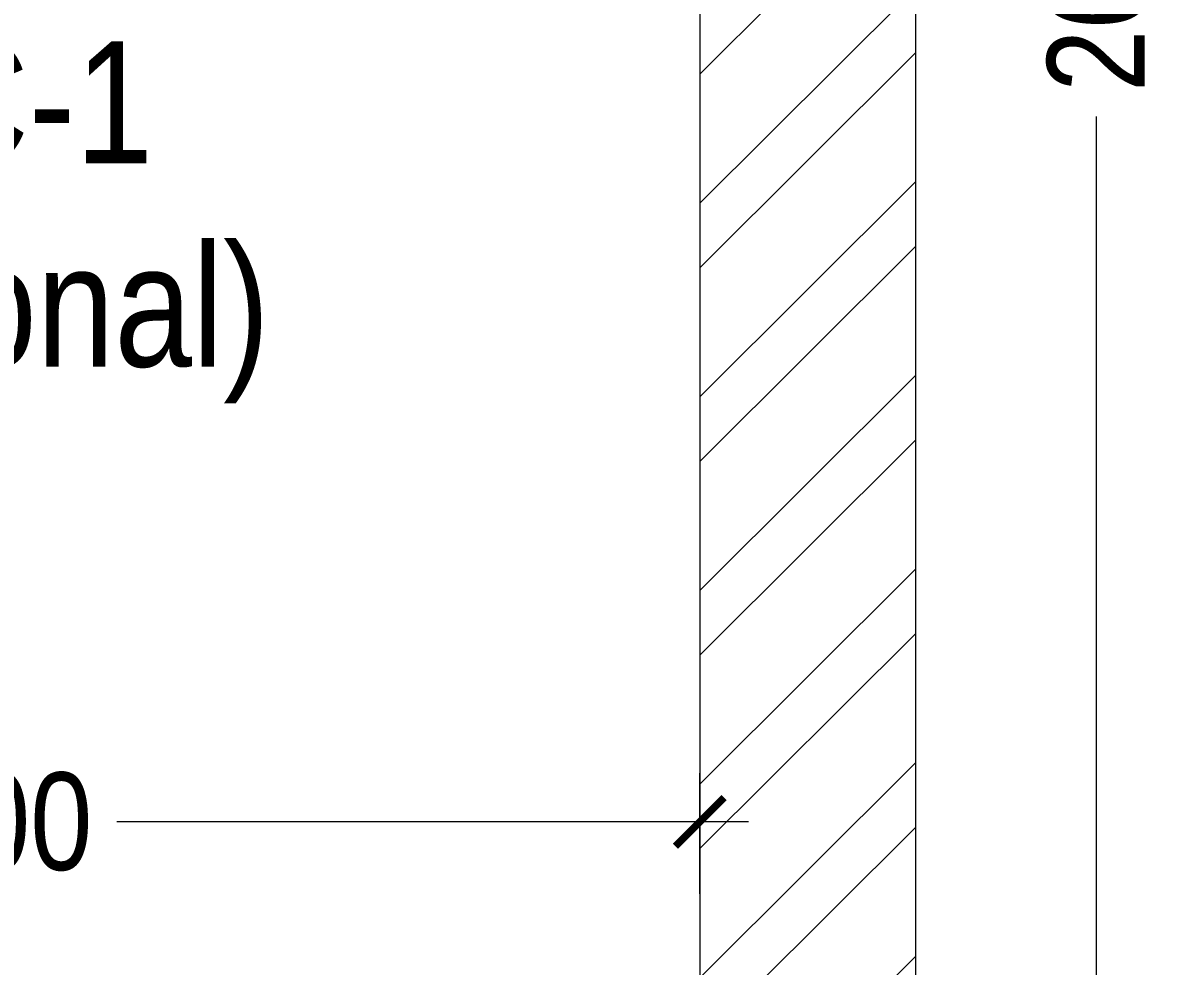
# Model space of a CAD drawing. Header units: millimetres. Extents: x 4444 to 22214, y -867569 to -857440.
# Drawn here: x 21082 to 22022, y -860718 to -859945 of the extents above; entities that cross this region are included whole.
import ezdxf
from ezdxf.lldxf.tags import DXFTag

# ---------------------------------------------------------------- set-up
doc = ezdxf.new("R2010")
doc.units = ezdxf.units.MM
doc.header["$LTSCALE"] = 40
doc.header["$PDMODE"] = 3
doc.linetypes.add('HIDDEN2', pattern=[0.1875, 0.125, -0.0625])
for name, color, linetype, lineweight in [('A-WALL-MASY', 1, 'Continuous', 9), ('dimensions', 149, 'Continuous', 5), ('LENS_TEXT', 31, 'HIDDEN2', 5), ('wall hatch', 22, 'Continuous', 9)]:
    doc.layers.add(name, color=color, linetype=linetype, lineweight=lineweight)
doc.styles.get("Standard").update_dxf_attribs({"font": 'ARIALN.TTF'})
tags = doc.linetypes.add('DASHED2', pattern=[0.375, 0.25, -0.125]).pattern_tags.tags
tags[6:7] = [DXFTag(74, 4), DXFTag(75, 0), DXFTag(340, '0'), DXFTag(46, 1.0), DXFTag(50, 0.0), DXFTag(44, 0.0), DXFTag(45, 0.0)]
tags[4:5] = [DXFTag(74, 4), DXFTag(75, 0), DXFTag(340, '0'), DXFTag(46, 1.0), DXFTag(50, 0.0), DXFTag(44, 0.0), DXFTag(45, 0.0)]
doc.dimstyles.new('Working', dxfattribs={"dimscale": 0.8, "dimtxt": 100, "dimasz": 50, "dimexe": 50, "dimexo": 50, "dimgap": 25, "dimtad": 1, "dimdec": 0, "dimtxsty": 'Standard', "dimblk": 'ARCHTICK', "dimcen": 0, "dimdle": 50, "dimclrd": 250, "dimclre": 8, "dimclrt": 7, "dimazin": 3, "dimtfac": 1, "dimtdec": 0, "dimtmove": 1, "dimatfit": 3, "dimfxl": 3, "dimlwd": 5, "dimlwe": 0})

# ---------------------------------------------------------------- blocks, each defined once
blk = doc.blocks.new('awefqwf')
at = {"layer": 'wall hatch'}
h = blk.add_hatch(dxfattribs=at)
h.set_pattern_fill('ANSI32', color=256, scale=300, angle=-0.1300000000000173)
h.set_pattern_definition([(44.86999999999998, (-16178221.8551124, 1096019.62059955), (-79.36881615726077, 79.72980008625973), []), (44.86999999999998, (-16178168.82224041, 1096019.500271574), (-79.36881615726077, 79.72980008625973), [])])
h.paths.add_polyline_path([(-13124, -6636), (-8523, -6636), (-8523, -6455), (-6255, -6455), (-6255, -7141), (-5150, -7141), (-5150, -8989), (-4403, -8989), (-4403, -8776), (-4920, -8776), (-4920, -7019), (-4275, -7019), (-4275, -6225), (-4375, -6225), (-4375, -6911), (-6025, -6911), (-6025, -6225), (-8753, -6225), (-8753, -6406), (-13124, -6406)])
h.paths.add_polyline_path([(-3615, -8439), (-3393, -8439), (-3393, -6225), (-3615, -6225)])
h.paths.add_polyline_path([(-3393, -8989), (0, -8989), (0, -4885), (-230, -4885), (-230, -8759), (-3393, -8759)])
h.paths.add_polyline_path([(-177, -4436), (0, -4436), (0, -443), (-177, -443)])
h.paths.add_polyline_path([(-8338, -286), (-4254, -286), (-4254, 0), (-8338, 0)])
h.paths.add_polyline_path([(-12948, -307), (-9029, -307), (-9029, 0), (-12948, -2.328306e-10)])
h.paths.add_polyline_path([(-3474, -230), (-684, -230), (-684, 0), (-3474, 0)])
at = {"layer": 'A-WALL-MASY'}
for p, q in [((-177, -443), (-177, -4436)), ((0, -443), (0, -4436))]:
    blk.add_line(p, q, dxfattribs=at)
blk = doc.blocks.new('_ArchTick')
at = {"const_width": 0.15}
blk.add_lwpolyline([(-0.5, -0.5), (0.5, 0.5)], dxfattribs=at)
blk = doc.blocks.new('*D125')
at = {"layer": 'Defpoints', "color": 0, "ltscale": 50, "transparency": 16777216}
for p in [(21129.88630240033, -858593.0549321929), (21636.88630240778, -861206.0549321929), (21962.34576094891, -861206.0549321929)]:
    blk.add_point(p, dxfattribs=at)
at = {"layer": 'dimensions', "color": 250, "linetype": 'DASHED2', "lineweight": 5, "ltscale": 50, "transparency": 16777216}
for p, q in [((21962.34576094891, -858553.0549321928), (21962.34576094891, -859781.0828994509)), ((21962.34576094891, -861246.0549321928), (21962.34576094891, -860018.0269649349))]:
    blk.add_line(p, q, dxfattribs=at)
at = {"layer": 'dimensions', "color": 8, "linetype": 'DASHED2', "lineweight": 0, "ltscale": 50, "transparency": 16777216}
for p, q in [((21562.34576094891, -858593.0549321929), (22002.34576094891, -858593.0549321929)), ((21676.88630240778, -861206.0549321929), (22002.34576094891, -861206.0549321929))]:
    blk.add_line(p, q, dxfattribs=at)
at = {"layer": 'dimensions', "color": 250, "lineweight": 5, "ltscale": 50, "transparency": 16777216, "xscale": 40, "yscale": 40, "zscale": 40}
for p, rotation in [((21962.34576094891, -858593.0549321929), 90), ((21962.34576094891, -861206.0549321929), 270)]:
    blk.add_blockref('_ArchTick', p, dxfattribs=dict(at, rotation=rotation))
at = {"layer": 'dimensions', "color": 7, "ltscale": 50, "transparency": 16777216, "insert": (21962.34576094866, -859899.5549321927), "char_height": 80, "attachment_point": 5, "rotation": 90, "bg_fill": 3, "box_fill_scale": 1.25, "bg_fill_color": 9, "bg_fill_true_color": 13158600, "bg_fill_transparency": 0}
blk.add_mtext('\\A1;2613', dxfattribs=at)
blk = doc.blocks.new('*D40')
at = {"layer": 'Defpoints', "color": 0, "ltscale": 50, "transparency": 16777216}
for p in [(20436.88630240405, -860600.0418401367), (20436.88630240405, -860708.0549321926), (21636.88630240032, -860699.0549321926)]:
    blk.add_point(p, dxfattribs=at)
at = {"layer": 'dimensions', "color": 8, "linetype": 'DASHED2', "lineweight": 0, "ltscale": 50, "transparency": 16777216}
for p, q in [((20436.88630240405, -860668.0549321926), (20436.88630240405, -860560.0418401367)), ((21636.88630240032, -860659.0549321926), (21636.88630240032, -860560.0418401367))]:
    blk.add_line(p, q, dxfattribs=at)
at = {"layer": 'dimensions', "color": 250, "linetype": 'DASHED2', "lineweight": 5, "ltscale": 50, "transparency": 16777216}
for p, q in [((20396.88630240405, -860600.0418401367), (20922.12504728622, -860600.0418401367)), ((21676.88630240032, -860600.0418401367), (21151.64755751815, -860600.0418401367))]:
    blk.add_line(p, q, dxfattribs=at)
at = {"layer": 'dimensions', "color": 250, "lineweight": 5, "ltscale": 50, "transparency": 16777216, "xscale": 40, "yscale": 40, "zscale": 40, "rotation": 180}
blk.add_blockref('_ArchTick', (20436.88630240405, -860600.0418401367), dxfattribs=at)
at = {"layer": 'dimensions', "color": 250, "lineweight": 5, "ltscale": 50, "transparency": 16777216, "xscale": 40, "yscale": 40, "zscale": 40}
blk.add_blockref('_ArchTick', (21636.88630240032, -860600.0418401367), dxfattribs=at)
at = {"layer": 'dimensions', "color": 7, "ltscale": 50, "transparency": 16777216, "insert": (21036.88630240219, -860600.0418401367), "char_height": 80, "attachment_point": 5, "bg_fill": 3, "box_fill_scale": 1.25, "bg_fill_color": 9, "bg_fill_true_color": 13158600, "bg_fill_transparency": 0}
blk.add_mtext('\\A1;1200', dxfattribs=at)

msp = doc.modelspace()

# ---------------------------------------------------------------- block references
at = {"layer": 'dimensions', "color": 3, "ltscale": 50, "true_color": 0x15f609}
msp.add_blockref('awefqwf', (21813.88630240032, -858363.0549321924), dxfattribs=at)

# ---------------------------------------------------------------- next in the draw order: dimensions: what is measured, and where the dimension line sits
dim = msp.add_linear_dim(base=(21962.34576094891, -861206.0549321929), p1=(21129.88630240032, -858593.0549321926), p2=(21636.88630240777, -861206.0549321924), angle=90, dimstyle='Working', override={"dimfxl": 500, "dimfxlon": 1, "dimtfill": 1, "dimarcsym": 1}, dxfattribs=at)
dim.commit()
dim.dimension.update_dxf_attribs({"geometry": '*D125', "text_midpoint": (21962.34576094866, -859899.5549321927)})

# ---------------------------------------------------------------- next in the draw order: texts
at = {"layer": 'LENS_TEXT', "linetype": 'Continuous', "ltscale": 3, "insert": (20949.93799865612, -860108.4689978464), "char_height": 100, "attachment_point": 5}
msp.add_mtext_dynamic_manual_height_columns('\\pxqc;CLINIC-1\\P(Operational)', width=551.3633720930231, gutter_width=0.9999999999999992, heights=[0], dxfattribs=at)

# ---------------------------------------------------------------- next in the draw order: dimensions: what is measured, and where the dimension line sits
at = {"layer": 'dimensions', "color": 3, "ltscale": 50, "true_color": 0x15f609}
dim = msp.add_linear_dim(base=(20436.88630240405, -860600.0418401367), p1=(21636.88630240032, -860699.0549321926), p2=(20436.88630240405, -860708.0549321926), dimstyle='Working', override={"dimfxl": 500, "dimfxlon": 1, "dimtfill": 1, "dimarcsym": 1}, dxfattribs=at)
dim.commit()
dim.dimension.update_dxf_attribs({"geometry": '*D40', "text_midpoint": (21036.88630240219, -860600.0418401367)})

doc.saveas('drawing.dxf')
